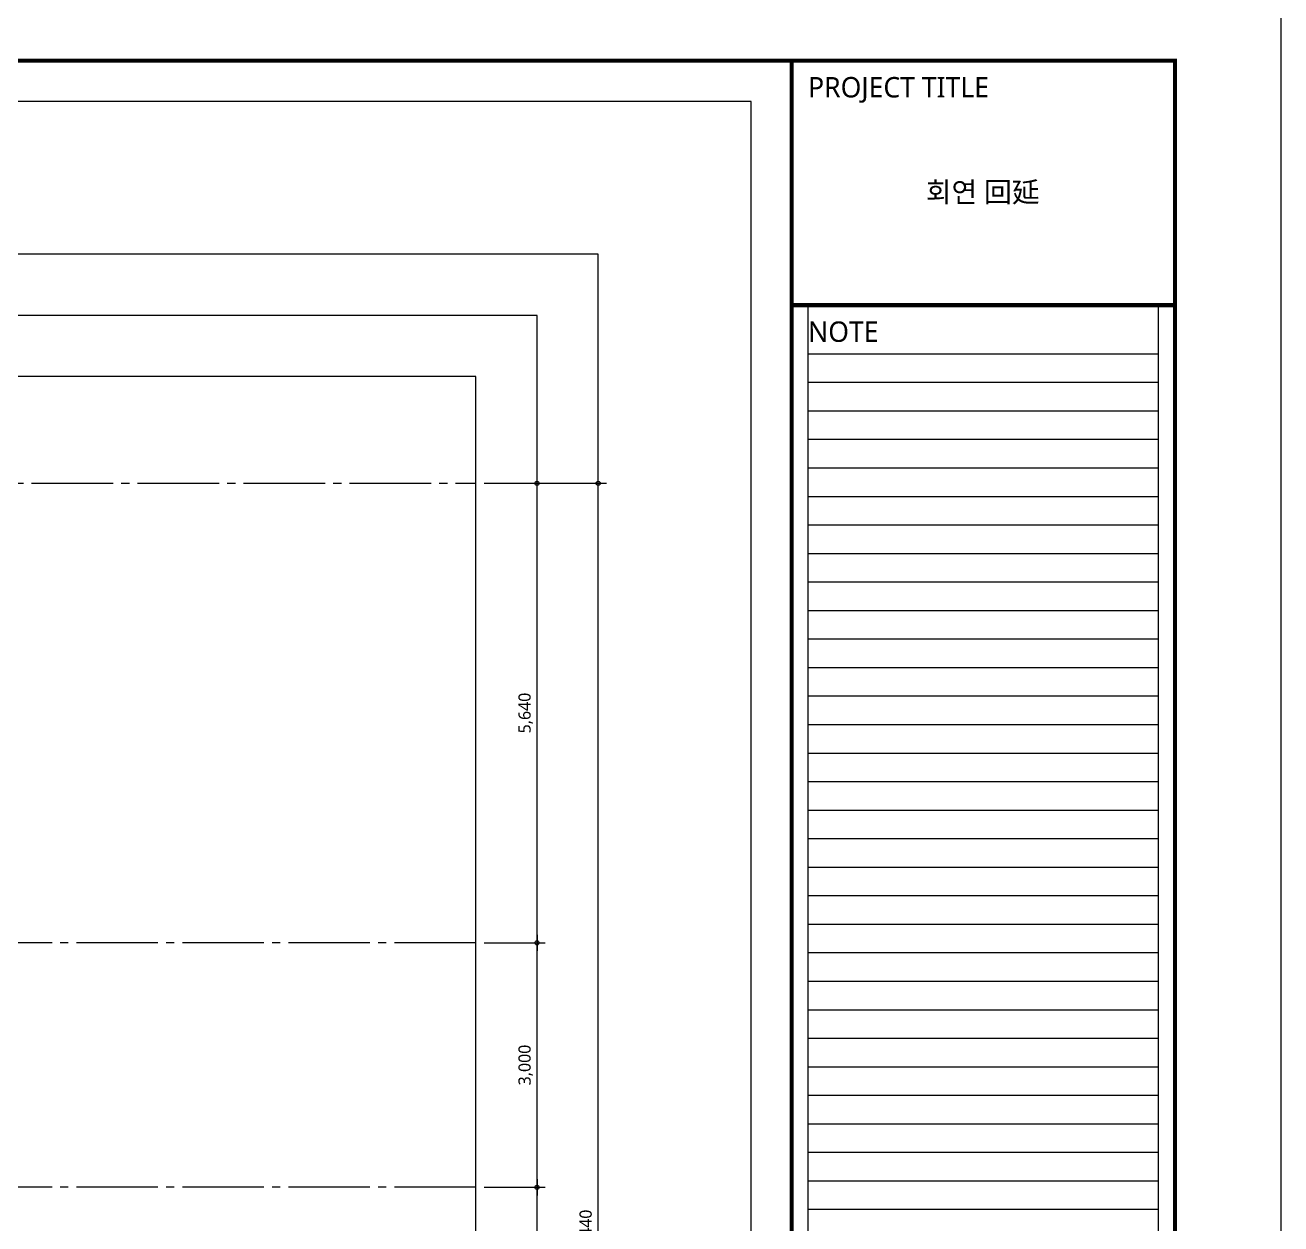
# Model space of a CAD drawing. Header units: millimetres. Extents: x 2135 to 254135, y 1035 to 90135.
# Drawn here: x 154730 to 170135, y 45310 to 60023 of the extents above; entities that cross this region are included whole.
import ezdxf
from ezdxf.enums import TextEntityAlignment as Align

# ---------------------------------------------------------------- set-up
doc = ezdxf.new("R2010")
doc.units = ezdxf.units.MM
doc.linetypes.add('CEN3', pattern=[26, 20, -2, 2, -2])
doc.linetypes.add('CENTER2', pattern=[28.575, 19.05, -3.175, 3.175, -3.175])
doc.layers.get('Defpoints').update_dxf_attribs({"color": 157})
for name, color, linetype in [('A-01-CNTL', 1, 'CENTER2'), ('A-07-DIM', 7, 'Continuous'), ('form_TED.A', 40, 'Continuous'), ('TEXT1_TED.A', 2, 'Continuous'), ('TEXT2_TED.A', 3, 'Continuous'), ('WA2(가벽)_TED.A', 7, 'Continuous')]:
    doc.layers.add(name, color=color, linetype=linetype)
doc.styles.add('맑은고딕', font='malgun.ttf')
doc.dimstyles.new('HR-100', dxfattribs={"dimscale": 120, "dimtxt": 3, "dimasz": 1, "dimexe": 2, "dimexo": 2, "dimgap": 1, "dimtad": 1, "dimdec": 0, "dimdsep": 46, "dimlunit": 6, "dimtxsty": '맑은고딕', "dimblk": 'DIMDOT', "dimcen": 2.5, "dimdle": 1.5, "dimclrd": 7, "dimclrt": 3, "dimadec": 0, "dimazin": 0, "dimtfac": 1, "dimtdec": 0, "dimtix": 1, "dimtmove": 2, "dimatfit": 3, "dimfxl": 1, "dimtvp": 1, "dimtolj": 1, "dimtzin": 0, "dimlwd": -1, "dimarcsym": 0})

# ---------------------------------------------------------------- blocks, each defined once
blk = doc.blocks.new('FORM_TED.A')
at = {"layer": 'Defpoints', "color": 143, "ltscale": 100, "true_color": 0x7aafdf}
for points in [[(12, 13.5), (355, 13.5), (355, 283.5), (12, 283.5)], [(30.75, 32.25), (336.25, 32.25), (336.25, 264.75), (30.75, 264.75)], [(38.25, 39.75), (328.75, 39.75), (328.75, 257.25), (38.25, 257.25)], [(45.75, 47.25), (321.25, 47.25), (321.25, 249.75), (45.75, 249.75)]]:
    blk.add_lwpolyline(points, close=True, dxfattribs=at)
at = {"layer": 'form_TED.A', "color": 253, "ltscale": 30}
for p, q in [((362, 8.5), (362, 258.5)), ((405, 8.5), (405, 258.5)), ((405, 252.5), (362, 252.5)), ((405, 249), (362, 249)), ((405, 245.5), (362, 245.5)), ((405, 242), (362, 242)), ((405, 238.5), (362, 238.5)), ((405, 235), (362, 235)), ((405, 231.5), (362, 231.5)), ((405, 228), (362, 228)), ((405, 224.5), (362, 224.5)), ((405, 221), (362, 221)), ((405, 217.5), (362, 217.5)), ((405, 214), (362, 214)), ((405, 210.5), (362, 210.5)), ((405, 207), (362, 207)), ((405, 203.5), (362, 203.5)), ((405, 200), (362, 200)), ((405, 196.5), (362, 196.5)), ((405, 193), (362, 193)), ((405, 189.5), (362, 189.5)), ((405, 186), (362, 186)), ((405, 182.5), (362, 182.5)), ((405, 179), (362, 179)), ((405, 175.5), (362, 175.5)), ((405, 172), (362, 172)), ((405, 168.5), (362, 168.5)), ((405, 165), (362, 165)), ((405, 161.5), (362, 161.5)), ((405, 158), (362, 158)), ((405, 154.5), (362, 154.5)), ((405, 151), (362, 151)), ((405, 147.5), (362, 147.5))]:
    blk.add_line(p, q, dxfattribs=at)
at = {"layer": 'form_TED.A', "ltscale": 30}
blk.add_lwpolyline([(420, 0), (0, 0), (0, 297), (420, 297)], close=True, dxfattribs=at)
at = {"layer": 'form_TED.A', "ltscale": 30, "const_width": 0.5}
blk.add_lwpolyline([(407, 8.5), (7, 8.5), (7, 288.5), (407, 288.5)], close=True, dxfattribs=at)
for points in [[(360, 8.5), (360, 288.5)], [(407, 258.5), (360, 258.5)]]:
    blk.add_lwpolyline(points, dxfattribs=at)
at = {"layer": 'TEXT2_TED.A', "style": '맑은고딕'}
for s, p in [('PROJECT TITLE', (362, 286.5)), ('NOTE', (362, 256.5))]:
    blk.add_text(s, height=2.5, dxfattribs=at).set_placement(p, align=Align.TOP_LEFT)
blk = doc.blocks.new('DIMDOT')
blk.add_line((-2, 0), (2, 0))
blk.add_circle((0, 0), 0.5)
blk = doc.blocks.new('*D339')
at = {"layer": 'A-07-DIM', "color": 0, "lineweight": -2, "transparency": 16777216}
for p, q in [((160360, 45760), (161110, 45760)), ((160360, 43060), (161110, 43060))]:
    blk.add_line(p, q, dxfattribs=at)
at = {"layer": 'A-07-DIM', "color": 7, "transparency": 16777216}
blk.add_line((161010, 43110), (161010, 45710), dxfattribs=at)
at = {"layer": 'Defpoints', "color": 0, "transparency": 16777216}
for p in [(160260, 45760), (161010, 45760), (160260, 43060)]:
    blk.add_point(p, dxfattribs=at)
at = {"layer": 'A-07-DIM', "color": 7, "transparency": 16777216, "xscale": 50, "yscale": 50, "zscale": 50}
for p, rotation in [((161010, 45760), 90), ((161010, 43060), 270)]:
    blk.add_blockref('DIMDOT', p, dxfattribs=dict(at, rotation=rotation))
at = {"layer": 'A-07-DIM', "color": 3, "transparency": 16777216, "insert": (160870, 44410), "char_height": 150, "attachment_point": 5, "rotation": 90, "style": '맑은고딕'}
blk.add_mtext('\\A1;2,700', dxfattribs=at)
blk = doc.blocks.new('*D340')
at = {"layer": 'A-07-DIM', "color": 0, "lineweight": -2, "transparency": 16777216}
for p, q in [((160360, 48760), (161110, 48760)), ((160360, 45760), (161110, 45760))]:
    blk.add_line(p, q, dxfattribs=at)
at = {"layer": 'A-07-DIM', "color": 7, "transparency": 16777216}
blk.add_line((161010, 45810), (161010, 48710), dxfattribs=at)
at = {"layer": 'Defpoints', "color": 0, "transparency": 16777216}
for p in [(160260, 48760), (161010, 48760), (160260, 45760)]:
    blk.add_point(p, dxfattribs=at)
at = {"layer": 'A-07-DIM', "color": 7, "transparency": 16777216, "xscale": 50, "yscale": 50, "zscale": 50}
for p, rotation in [((161010, 48760), 90), ((161010, 45760), 270)]:
    blk.add_blockref('DIMDOT', p, dxfattribs=dict(at, rotation=rotation))
at = {"layer": 'A-07-DIM', "color": 3, "transparency": 16777216, "insert": (160870, 47260), "char_height": 150, "attachment_point": 5, "rotation": 90, "style": '맑은고딕'}
blk.add_mtext('\\A1;3,000', dxfattribs=at)
blk = doc.blocks.new('*D341')
at = {"layer": 'A-07-DIM', "color": 0, "lineweight": -2, "transparency": 16777216}
for p, q in [((160360, 54400), (161110, 54400)), ((160360, 48760), (161110, 48760))]:
    blk.add_line(p, q, dxfattribs=at)
at = {"layer": 'A-07-DIM', "color": 7, "transparency": 16777216}
blk.add_line((161010, 48810), (161010, 54350), dxfattribs=at)
at = {"layer": 'Defpoints', "color": 0, "transparency": 16777216}
for p in [(160260, 54400), (161010, 54400), (160260, 48760)]:
    blk.add_point(p, dxfattribs=at)
at = {"layer": 'A-07-DIM', "color": 7, "transparency": 16777216, "xscale": 50, "yscale": 50, "zscale": 50}
for p, rotation in [((161010, 54400), 90), ((161010, 48760), 270)]:
    blk.add_blockref('DIMDOT', p, dxfattribs=dict(at, rotation=rotation))
at = {"layer": 'A-07-DIM', "color": 3, "transparency": 16777216, "insert": (160870, 51580), "char_height": 150, "attachment_point": 5, "rotation": 90, "style": '맑은고딕'}
blk.add_mtext('\\A1;5,640', dxfattribs=at)
blk = doc.blocks.new('*D277')
at = {"layer": 'A-07-DIM', "color": 0, "lineweight": -2, "transparency": 16777216}
for p, q in [((160360, 54400), (161860, 54400)), ((160360, 35960), (161860, 35960))]:
    blk.add_line(p, q, dxfattribs=at)
at = {"layer": 'A-07-DIM', "color": 7, "transparency": 16777216}
blk.add_line((161760, 36010), (161760, 54350), dxfattribs=at)
at = {"layer": 'Defpoints', "color": 0, "transparency": 16777216}
for p in [(160260, 54400), (161760, 54400), (160260, 35960)]:
    blk.add_point(p, dxfattribs=at)
at = {"layer": 'A-07-DIM', "color": 7, "transparency": 16777216, "xscale": 50, "yscale": 50, "zscale": 50}
for p, rotation in [((161760, 54400), 90), ((161760, 35960), 270)]:
    blk.add_blockref('DIMDOT', p, dxfattribs=dict(at, rotation=rotation))
at = {"layer": 'A-07-DIM', "color": 3, "transparency": 16777216, "insert": (161619, 45180), "char_height": 150, "attachment_point": 5, "rotation": 90, "style": '맑은고딕'}
blk.add_mtext('\\A1;18,440', dxfattribs=at)

msp = doc.modelspace()

# ---------------------------------------------------------------- linework, layer by layer
at = {"layer": 'A-01-CNTL', "linetype": 'CEN3', "ltscale": 50}
for p, q in [((132709.6, 54400.4), (160259.6, 54400.4)), ((160259.6, 48760.3), (132709.6, 48760.3)), ((160259.6, 45760.4), (147534.6, 45760.4))]:
    msp.add_line(p, q, dxfattribs=at)

# ---------------------------------------------------------------- block references
at = {"layer": 'WA2(가벽)_TED.A', "xscale": 100, "yscale": 100, "zscale": 100}
msp.add_blockref('FORM_TED.A', (128134.6, 30735.4), dxfattribs=at)

# ---------------------------------------------------------------- texts
at = {"layer": 'TEXT1_TED.A', "style": '맑은고딕'}
msp.add_text('회연 回延', height=250, dxfattribs=at).set_placement((166477.2, 57974), align=Align.MIDDLE_CENTER)

# ---------------------------------------------------------------- dimensions: what is measured, and where the dimension line sits
at = {"layer": 'A-07-DIM'}
for base, p1, p2, picture, middle in [((161009.6, 54400.4), (160259.6, 48760.3), (160259.6, 54400.4), '*D341', (160869.6, 51580.3)), ((161759.6, 54400.4), (160259.6, 35960.4), (160259.6, 54400.4), '*D277', (161619.2, 45180.4)), ((161009.6, 48760.3), (160259.6, 45760.4), (160259.6, 48760.3), '*D340', (160869.6, 47260.3)), ((161009.6, 45760.4), (160259.6, 43060.4), (160259.6, 45760.4), '*D339', (160869.6, 44410.4))]:
    dim = msp.add_linear_dim(base=base, p1=p1, p2=p2, angle=90, dimstyle='HR-100', override={"dimscale": 50}, dxfattribs=at)
    dim.commit()
    dim.dimension.update_dxf_attribs({"geometry": picture, "text_midpoint": middle})

doc.saveas('drawing.dxf')
